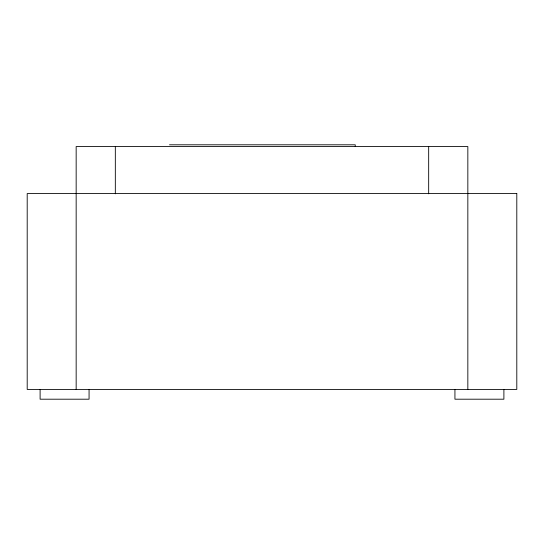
<?xml version="1.0" encoding="UTF-8"?>
<svg xmlns="http://www.w3.org/2000/svg" width="544" height="544" viewBox="0 0 544 544"><rect width="100%" height="100%" fill="white"/><g stroke="black" fill="none" stroke-linecap="round" stroke-linejoin="round"><path stroke-width="0.82" d="M169.51 144.799L355.246 144.799L355.246 146.452M503.894 389.409L503.894 399.201L454.934 399.201L454.934 389.409M467.84 389.409L467.84 146.554L76.16 146.554L76.16 389.409M428.672 146.554L428.672 193.827M115.328 146.554L115.328 193.827M89.066 389.409L89.066 399.201L40.106 399.201L40.106 389.409M516.8 193.569L27.2 193.569L27.2 389.409L516.8 389.409L516.8 193.569"/></g></svg>
